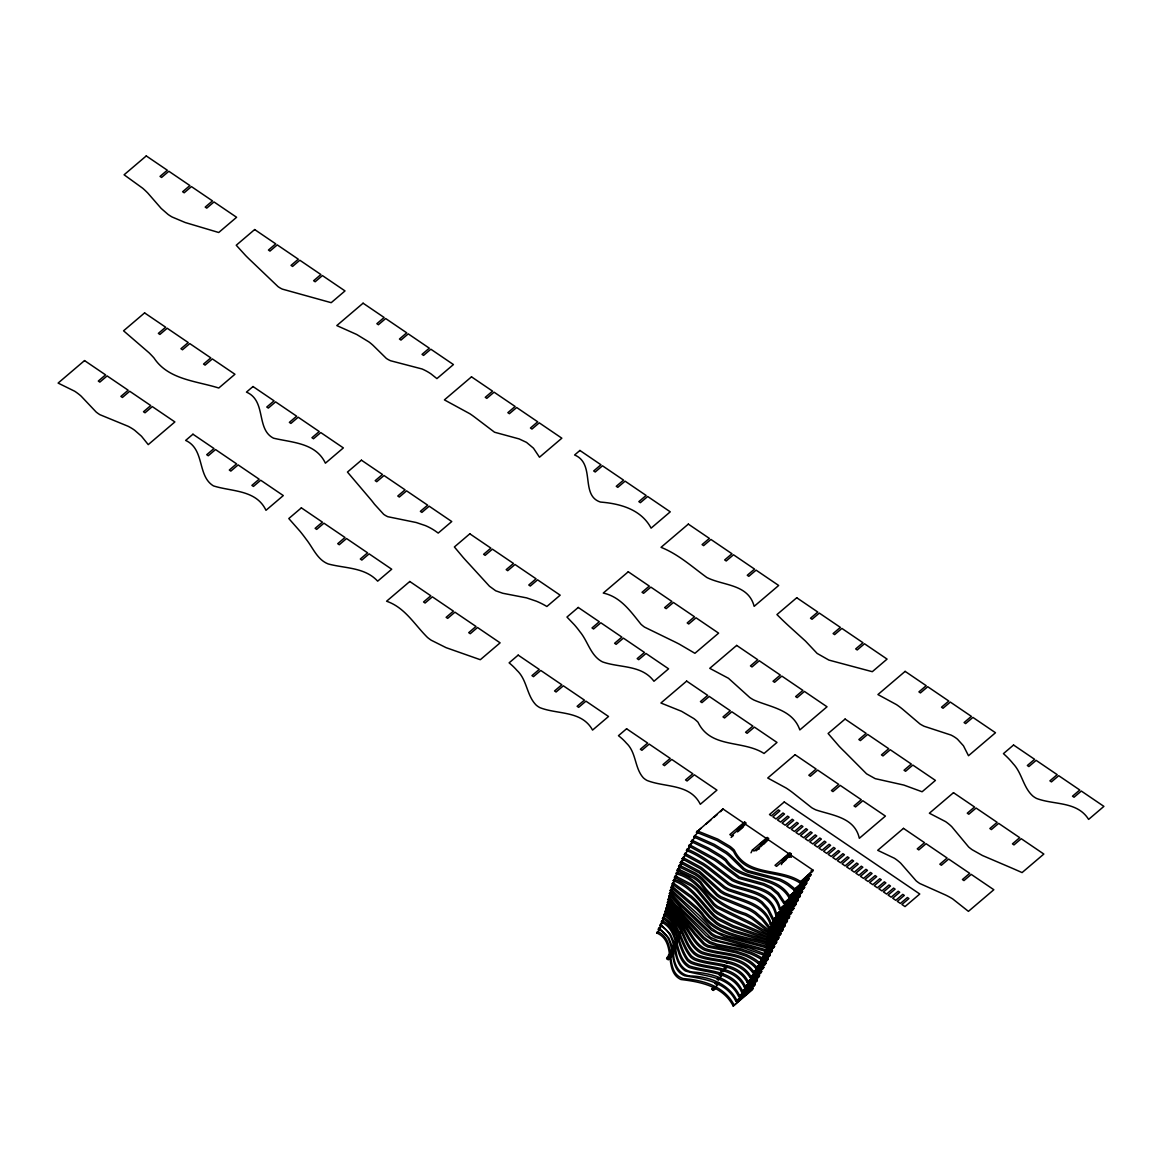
<?xml version="1.0" encoding="UTF-8"?>
<svg xmlns="http://www.w3.org/2000/svg" width="1162" height="1162" viewBox="0 0 1162 1162"><rect width="100%" height="100%" fill="white"/><g stroke="black" fill="none" stroke-linecap="round" stroke-linejoin="round"><path stroke-width="1.5" d="M798.948 894.638L800.357 895.597L799.645 897.006L772.643 919.984L767.617 910.078L761.647 903.455A17.851 9.833 27 0 0 755.126 899.301L728.313 890.528A25.317 13.929 27 0 1 724.144 888.233L700.642 868.885L682.079 858.805L686.19 854.506M688.238 850.381L684.113 854.695L702.647 864.789A60.54 33.32 27 0 1 708.893 869.191L728.124 884.413A25.07 13.799 27 0 0 732.38 886.635C748.967 892.155 771.103 894.101 775.708 914.988L801.795 892.779L802.506 891.385L801.097 890.426M690.431 846.125L686.306 850.439C703.606 857.295 717.317 869.844 732.104 880.578C748.677 889.017 773.631 886.94 779.426 909.439L803.944 888.567L804.656 887.158L803.247 886.199M805.397 881.987L806.806 882.946L806.079 884.355L783.74 903.382L777.698 894.348L770.769 888.538L763.405 885.095L738.785 878.37L719.38 863.642A62.675 34.497 27 0 0 714.165 859.924L688.659 846.038L692.755 841.753M796.798 898.851L798.207 899.809L797.495 901.218L770.304 924.356C763.303 904.007 741.167 901.756 724.275 894.406A24.155 13.29 27 0 1 720.266 891.966L698.958 872.72L680.22 862.77L682.617 859.938M807.546 877.775L808.955 878.733L808.229 880.128L788.577 896.875C773.907 873.984 740.644 883.628 725.466 860.868A47.424 26.101 27 0 0 720.905 857.382L707.876 849.524L691.143 841.535L695.196 837.294M794.648 903.077L796.057 904.036L795.345 905.43L768.707 928.118L761.923 919.708L755.14 913.768A27.176 14.961 27 0 0 748.488 909.73L720.367 898.182A23.095 12.709 27 0 1 716.591 895.495L701.528 879.576A33.437 18.403 27 0 0 695.123 874.71L678.564 866.576L680.932 863.758M809.682 873.548L811.105 874.507L810.379 875.916L793.878 889.976L787.952 885.27A29.311 16.137 27 0 0 779.063 880.36L747.616 872.125A13.959 7.684 27 0 1 743.302 869.757L730.114 856.801A34.628 19.057 27 0 0 725.901 853.315L713.686 845.849L693.743 836.945L697.752 832.733M792.499 907.29L793.907 908.248L793.196 909.657L767.791 931.285L752.017 918.822A43.982 24.213 27 0 0 745.089 915.002C726.875 909.309 710.432 899.635 700.134 883.164A29.471 16.224 27 0 0 693.816 878.211L677.083 870.236L681.019 866.082M782.476 862.422L790.668 854.956L813.255 870.294L799.587 882.713C778.133 868.987 746.309 878.051 733.556 851.47A26.9 14.801 27 0 0 729.475 847.882L717.114 840.547L696.445 832.253L722.909 808.926L743.956 823.219L742.591 824.381M679.552 869.713L675.718 873.78C693.133 877.601 703.054 892.155 713.41 904.966A24.983 13.755 27 0 0 716.939 907.812L744.261 921.146A103.723 57.098 27 0 1 751.901 924.967L767.356 934.03L791.046 913.869L791.758 912.461L790.349 911.502M786.79 914.755L789.608 916.687L788.896 918.082L767.123 936.63A472.397 260.041 27 0 0 752.903 930.399L727.499 919.534L717.303 913.797A27.917 15.367 27 0 1 713.7 911.023L696.837 890.731A31.461 17.314 27 0 0 690.664 885.662L674.425 877.266L678.158 873.287M786.049 919.941L787.458 920.9L786.747 922.308L766.949 939.157L732.728 927.116L717.855 919.665A28.992 15.963 27 0 1 714.151 916.92C701.122 904.109 691.666 886.969 673.219 880.68L676.821 876.816M783.9 924.153L785.309 925.112L784.597 926.521L766.717 941.743L733.251 931.779L720.149 926.245A25.317 13.944 27 0 1 715.995 923.63L709.198 917.675L695.791 902.308A63.256 34.816 27 0 0 690.722 897.485L672.086 884.021L675.572 880.259M781.75 928.365L783.173 929.339L782.447 930.733L766.281 944.503C743.738 937.385 715.748 936.18 701.485 914.392A101.152 55.674 27 0 0 696.604 909.294L671.07 887.274L674.425 883.643M779.6 932.592L781.024 933.551L780.298 934.96L765.526 947.538L724.115 936.572L711.507 930.239L682.457 902.206A280.652 154.502 27 0 1 675.485 895.655L670.169 890.441L673.364 886.926M777.451 936.804L778.874 937.763L778.148 939.172L764.335 950.937L715.487 937.371A15.44 8.497 27 0 1 711.188 934.887L684.81 909.686A128.488 70.737 27 0 1 678.782 903.818L669.385 893.491L671.244 891.109M775.315 941.017L776.724 941.975L775.998 943.384L762.679 954.743L744.435 948.047L712.466 940.261L706.002 935.788L675.601 904.762L668.702 896.468L671.534 893.258M773.166 945.243L774.575 946.202L773.848 947.611L760.573 958.911A43.488 23.937 27 0 0 750.1 953.653L740.281 950.313L716.431 945.679L709.386 943.21L703.155 938.664L682.675 916.281A211.106 116.215 27 0 1 677.039 910.078L668.063 899.388L669.748 897.166M771.016 949.456L772.425 950.414L771.713 951.823L758.147 963.371L754.937 961.076A32.187 17.72 27 0 0 745.379 955.905L736.127 952.796L707.76 946.986A13.203 7.277 27 0 1 703.591 944.575L694.411 934.495A162.738 89.59 27 0 0 691.332 930.53L667.395 902.351L668.992 900.201M768.866 953.668L770.275 954.627L769.564 956.035L755.518 967.99C742.271 953.319 721.573 955.818 704.535 950.109C694.615 945.316 690.591 934.292 684.069 926.129A164.931 90.796 27 0 0 677.853 918.067L666.654 905.372L668.934 902.627M766.717 957.895L768.126 958.853L767.414 960.262L752.787 972.71C740.441 956.021 718.494 959.507 701.267 953.305C689.444 947.248 686.815 932.854 678.826 923.282A91.304 50.271 27 0 0 673.248 916.31L665.782 908.495L667.918 905.895M764.567 962.107L765.976 963.066L765.264 964.475L749.984 977.489C738.48 959.1 715.4 963.211 697.941 956.544A12.579 6.928 27 0 1 694.063 954.017C684.505 945.345 683.401 931.096 674.497 921.8A61.717 33.974 27 0 0 667.642 914.334L664.795 911.72L667.409 908.699M762.417 966.319L763.826 967.278L763.114 968.687L747.151 982.282C736.33 962.528 712.277 966.871 694.542 959.87A11.954 6.58 27 0 1 690.736 957.27C679.886 944.459 679.509 924.531 663.691 915.046L666.683 911.72M760.268 970.546L761.676 971.505L760.965 972.914L744.319 987.075C733.977 966.276 709.169 970.444 691.099 963.254A11.083 6.101 27 0 1 687.338 960.582C677.562 947.509 678.608 927.479 662.485 918.474L665.23 915.336M758.118 974.758L759.527 975.717L758.815 977.126L741.516 991.854C731.653 971.112 707.397 973.32 688.993 967.438C672.551 957.561 680.583 930.806 661.163 921.974L664.17 918.634M755.968 978.97L757.377 979.929L756.665 981.338L738.712 996.618C728.835 975.383 704.288 976.632 685.362 970.967C669.864 960.654 679.262 934.233 659.769 925.562L662.936 922.062M753.818 983.197L755.227 984.156L754.516 985.565L735.953 1001.368C726.294 981.585 703.867 978.941 684.752 975.819C665.579 968.033 679.102 937.85 658.273 929.222L661.57 925.62M751.669 987.409L753.078 988.368L752.366 989.777L733.222 1006.074C723.011 986.32 700.831 981.875 680.917 979.522C662.877 971.069 677.286 941.714 656.704 932.941L660.408 928.99M722.909 808.926L720.585 811.701M670.866 957.372L668.179 959.652L666.639 958.606L667.525 956.878L669.065 957.909L673.728 953.944M672.014 950.676L668.252 955.469L669.777 956.515L673.277 953.537M675.427 949.31L671.927 952.288L670.401 951.242L674.163 946.449M672.551 947.03L673.975 944.227L675.514 945.258L674.076 948.076L672.551 947.03L674.875 945.055M676.124 940L674.686 942.818L676.226 943.864L677.664 941.046L676.124 940L678.463 938.024M678.274 935.788L676.836 938.591L678.376 939.637L679.814 936.833L678.274 935.788L680.598 933.798M680.424 931.575L678.986 934.379L680.525 935.425M668.179 959.652L669.065 957.909M669.777 956.515L673.539 951.707M671.927 952.288L675.688 947.495M737.492 831.861L745.496 824.265L766.542 838.572L759.716 844.367M751.015 852.806L752.439 849.988L767.196 837.424L768.736 838.47L753.978 851.034L752.439 849.988M758.815 849.306L759.541 847.897L756.041 850.874M785.483 857.004L789.129 853.91L768.082 839.603L760.544 846.822M768.082 839.603L763.724 844.106M716.024 988.107L713.352 990.387L711.812 989.356L712.698 987.613L714.223 988.659L716.562 986.669M713.352 990.387L714.223 988.659M723.011 974.017L719.249 978.811L717.709 977.779M781.387 864.63L782.099 863.221M789.652 857.019L791.293 853.794L789.768 852.748L775.01 865.312L776.536 866.358L791.293 853.794M770.304 924.356L798.207 899.809M772.643 919.984L800.357 895.597M768.707 928.118L796.057 904.036M775.708 914.988L802.506 891.385M767.791 931.285L793.907 908.248M779.426 909.439L804.656 887.158M767.356 934.03L791.758 912.461M783.74 903.382L806.806 882.946M767.123 936.63L789.608 916.687M766.949 939.157L787.458 920.9M788.577 896.875L808.955 878.733M733.222 1006.074L753.078 988.368M735.953 1001.368L755.227 984.156M738.712 996.618L757.377 979.929M766.717 941.743L785.309 925.112M741.516 991.854L759.527 975.717M744.319 987.075L761.676 971.505M793.878 889.976L811.105 874.507M747.151 982.282L763.826 967.278M766.281 944.503L783.173 929.339M749.984 977.489L765.976 963.066M752.787 972.71L768.126 958.853M765.526 947.538L781.024 933.551M755.518 967.99L770.275 954.627M758.147 963.371L772.425 950.414M764.335 950.937L778.874 937.763M760.573 958.911L774.575 946.202M762.679 954.743L776.724 941.975M799.587 882.713L813.255 870.294M696.445 832.253L701.267 828.143M706.104 824.032L710.926 819.922M714.151 817.177L717.361 814.446M693.743 836.945L695.384 835.536M691.143 841.535L692.813 840.111M688.659 846.038L692.044 843.162M688.02 848.986L689.72 847.534M682.079 858.805L683.779 857.367M680.22 862.77L683.59 859.909M678.564 866.576L681.862 863.758M677.083 870.236L680.293 867.491M674.425 877.266L675.935 875.974M673.219 880.68L674.657 879.445M672.086 884.021L673.481 882.844M739.41 827.097L737.26 829.813M739.86 826.705L740.775 825.935M741.225 825.543L742.14 824.773M671.07 887.274L673.699 885.037M737.957 831.484L742.954 827.228M731.116 837.439L733.44 835.449M670.169 890.441L672.638 888.334M669.385 893.491L670.532 892.518M668.702 896.468L670.823 894.667M668.063 899.388L669.995 897.747M667.395 902.351L669.152 900.855M666.654 905.372L669.007 903.368M665.782 908.495L667.903 906.694M664.795 911.72L667.337 909.57M663.691 915.046L666.538 912.635M662.485 918.474L665.027 916.31M659.769 925.562L660.582 924.865M660.989 924.516L661.817 923.819M658.273 929.222L659.377 928.278M659.755 927.959L660.481 927.334M656.704 932.941L658.375 931.532M670.401 951.242L672.725 949.267M783.667 858.558L782.433 860.49M784.132 858.166L785.033 857.396M666.639 958.606L669.327 956.326M782.665 862.553L786.311 859.459M789.042 857.135L789.942 856.35L791.351 857.309M727.034 967.409L723.548 970.386L724.972 967.568L723.432 966.523M721.471 972.972L719.147 974.962L720.672 976.007M725.161 969.805L722.822 971.781L721.282 970.749L719.859 973.553L721.399 974.598M718.712 982.456L716.373 984.432L714.848 983.401M711.812 989.356L714.499 987.061M716.112 986.262L718.436 984.272M767.007 943.094C744.464 935.976 716.46 934.771 702.197 912.998A101.152 55.674 27 0 0 697.331 907.885L671.796 885.88M767.428 940.334L733.963 930.37L720.861 924.85A25.317 13.944 27 0 1 716.722 922.221L709.909 916.266L696.517 900.899A63.256 34.816 27 0 0 691.434 896.091L672.798 882.626M766.237 946.129L726.976 935.802L717.651 932.36L711.071 927.857L699.437 915.54L683.169 900.797A280.652 154.502 27 0 1 676.211 894.246L670.881 889.032M767.661 937.749L733.454 925.707L718.566 918.256A28.992 15.963 27 0 1 714.862 915.511C701.848 902.7 692.378 885.56 673.931 879.271M765.046 949.528L716.213 935.976A15.44 8.497 27 0 1 711.899 933.493L685.522 908.277A128.488 70.737 27 0 1 679.494 902.409L670.096 892.096M697.171 830.845L717.825 839.138L730.186 846.473A26.9 14.801 27 0 1 734.268 850.076C747.021 876.656 778.845 867.578 800.298 881.319M677.795 868.827L694.542 876.802A29.471 16.224 27 0 1 700.846 881.755C711.144 898.241 727.586 907.9 745.815 913.608A43.982 24.213 27 0 1 752.729 917.414L768.503 929.876M676.429 872.371C693.845 876.192 703.765 890.746 714.122 903.557A24.983 13.755 27 0 0 717.651 906.418L744.987 919.738A103.723 57.098 27 0 1 752.613 923.558L768.067 932.636M679.276 865.167L695.849 873.301A33.437 18.403 27 0 1 702.255 878.167L717.303 894.086A23.095 12.709 27 0 0 721.094 896.773L749.199 908.321A27.176 14.961 27 0 1 755.852 912.373L762.65 918.3L769.418 926.71M694.455 835.536L714.398 844.44L726.628 851.906A34.628 19.057 27 0 1 730.825 855.392L744.014 868.348A13.959 7.684 27 0 0 748.328 870.716L779.775 878.951A29.311 16.137 27 0 1 788.664 883.861L794.59 888.567M675.151 875.857L691.39 884.253A31.461 17.314 27 0 1 697.549 889.337L714.427 909.614A27.917 15.367 27 0 0 718.014 912.388L728.211 918.14L753.63 928.99A472.397 260.041 27 0 1 767.835 935.221M680.947 861.376L699.669 871.311L720.977 890.557A24.155 13.29 27 0 0 724.986 893.012C741.879 900.361 764.015 902.598 771.016 922.962M763.39 953.334L748.546 947.64L718.421 940.799L710.316 937.226L682.414 909.875L669.414 895.06M691.855 840.141L708.588 848.115L721.617 855.973A47.424 26.101 27 0 1 726.192 859.459C741.371 882.219 774.618 872.575 789.288 895.466M682.791 857.411L701.369 867.477L724.856 886.824A25.317 13.929 27 0 0 729.024 889.119L755.837 897.892A17.851 9.833 27 0 1 762.359 902.061L768.343 908.684L773.369 918.576M689.371 844.643L714.877 858.515A62.675 34.497 27 0 1 720.091 862.233L739.497 876.961L764.117 883.686L771.481 887.129L778.409 892.939L784.452 901.973M684.825 853.286L703.359 863.395A60.54 33.32 27 0 1 709.604 867.782L728.835 883.004A25.07 13.799 27 0 0 733.091 885.226C749.679 890.746 771.815 892.707 776.419 913.579M687.018 849.03C704.317 855.886 718.029 868.45 732.815 879.184C749.403 887.608 774.342 885.531 780.138 908.03M811.12 870.745L812.528 871.703M782.622 860.621L783.391 861.144M806.82 879.169L808.229 880.128M804.67 883.396L806.079 884.355M798.221 896.047L799.645 897.006M796.086 900.259L797.495 901.218M793.937 904.472L795.345 905.43M787.487 917.123L788.896 918.082M783.188 925.562L784.597 926.521M781.038 929.774L782.447 930.733M776.739 938.213L778.148 939.172M770.29 950.865L771.713 951.823M768.14 955.077L769.564 956.035M766.005 959.304L767.414 960.262M763.855 963.516L765.264 964.475M727.732 958.098L729.271 959.129M755.256 980.379L756.665 981.338M725.582 962.31L727.121 963.356M724.158 965.128L725.684 966.159M753.107 984.606L754.516 985.565M671.825 948.439L673.364 949.485M716.998 979.174L718.523 980.22M715.56 981.992L717.099 983.037M669.675 952.651L671.215 953.697M758.859 961.962L755.663 959.667A32.187 17.72 27 0 0 746.106 954.496L736.839 951.387L708.471 945.577A13.203 7.277 27 0 1 704.317 943.166L695.123 933.086A162.738 89.59 27 0 0 692.058 929.121L668.121 900.942M658.985 927.813L668.702 937.879L673.001 948.439M660.481 924.153L670.314 934.103L674.991 944.357M657.416 931.532C678.652 940.276 662.718 972.057 683.329 978.607C702.894 980.147 723.984 985.855 733.934 1004.68M661.89 920.565C681.295 929.397 673.277 956.152 689.705 966.029C708.108 971.911 732.365 969.704 742.227 990.445M663.197 917.065C679.334 926.07 678.288 946.1 688.064 959.173A11.083 6.101 27 0 0 691.811 961.846C709.88 969.035 734.689 964.867 745.045 985.666M664.417 913.637C680.22 923.122 680.612 943.05 691.448 955.861A11.954 6.58 27 0 0 695.268 958.461C712.989 965.462 737.057 961.119 747.863 980.873M756.244 966.581C742.983 951.91 722.285 954.423 705.247 948.7C695.341 943.907 691.303 932.883 684.796 924.72A164.931 90.796 27 0 0 678.564 916.658L667.366 903.963M665.521 910.311L668.353 912.925A61.717 33.974 27 0 1 675.224 920.391C684.113 929.687 685.231 943.936 694.774 952.608A12.579 6.928 27 0 0 698.652 955.149C716.112 961.802 739.192 957.691 750.696 976.08M666.509 907.086L673.975 914.901A91.304 50.271 27 0 1 679.552 921.873C687.526 931.445 690.17 945.853 701.979 951.896C719.22 958.098 741.153 954.612 753.499 971.301M668.775 897.994L677.751 908.684A211.106 116.215 27 0 0 683.387 914.872L703.867 937.255L710.113 941.801L717.143 944.27L740.993 948.904L750.826 952.244A43.488 23.937 27 0 1 761.284 957.517M736.664 999.959C728.167 983.677 710.069 977.068 692.755 976.051C678.666 976.501 673.016 963.138 673.539 951.024M739.439 995.209C730.985 978.317 711.754 973.611 694.556 972.129C680.903 971.81 676.095 958.418 675.63 946.841M146.267 155.926L124.087 174.794L142.723 188.259A63.256 34.816 27 0 1 147.806 193.066L161.198 208.434L168.011 214.389A25.317 13.944 27 0 0 172.15 217.018L185.252 222.538L218.717 232.502L236.598 217.279L214.011 201.941L206.749 208.129L205.209 207.097L212.486 200.895L191.44 186.603L184.162 192.79L182.623 191.745L189.9 185.557L168.853 171.264L161.576 177.452L160.036 176.406L167.313 170.218L146.267 155.926M84.535 360.583L58.1 383.082L74.658 391.216A33.437 18.403 27 0 1 81.064 396.082L96.126 412.002A23.095 12.709 27 0 0 99.903 414.689L128.023 426.236A27.176 14.961 27 0 1 134.676 430.274L141.474 436.215L148.242 444.625L174.881 421.937L152.295 406.598L145.018 412.786L143.478 411.755L150.755 405.553L129.708 391.26L122.431 397.448L120.892 396.402L128.169 390.214L107.122 375.922L99.845 382.109L98.305 381.063L105.582 374.876L84.535 360.583M144.596 312.898L123.564 330.807L149.099 352.827A101.152 55.674 27 0 1 153.965 357.925C168.243 379.713 196.233 380.904 218.776 388.021L234.942 374.266L212.355 358.927L205.078 365.115L203.539 364.069L210.816 357.881L189.769 343.589L182.492 349.777L180.952 348.731L188.229 342.543L167.183 328.236L159.906 334.438L158.366 333.392L165.643 327.205L144.596 312.898M254.667 229.553L236.249 245.24L245.647 255.567A128.488 70.737 27 0 0 251.675 261.435L278.052 286.636A15.44 8.497 27 0 0 282.351 289.12L331.199 302.686L345.012 290.921L322.426 275.583L315.149 281.77L313.624 280.725L320.901 274.537L299.84 260.244L292.563 266.432L291.037 265.386L298.314 259.199L277.253 244.891L269.976 251.094L268.451 250.048L275.728 243.86L254.667 229.553M192.95 434.21L185.644 440.427C205.064 449.258 197.032 476.013 213.459 485.89C231.863 491.773 256.134 489.565 265.982 510.307L283.296 495.578L260.709 480.24L253.432 486.428L251.893 485.382L259.17 479.194L238.123 464.902L230.846 471.089L229.306 470.044L236.583 463.856L215.536 449.549L208.259 455.751L206.72 454.705L213.997 448.517L192.95 434.21M253.011 386.539L246.446 392.117C266.679 400.774 255.785 429.301 273.549 438.19C292.316 442.649 315.774 442.824 325.404 463.188L343.356 447.907L320.77 432.569L313.493 438.757L311.953 437.711L319.23 431.523L298.184 417.216L290.907 423.418L289.367 422.372L296.644 416.185L275.597 401.878L268.32 408.08L266.781 407.034L274.058 400.832L253.011 386.539M363.081 303.195L336.791 325.578L356.734 334.496L368.95 341.948A34.628 19.057 27 0 1 373.147 345.434L386.336 358.404A13.959 7.684 27 0 0 390.65 360.772L422.111 368.993A29.311 16.137 27 0 1 431 373.903L436.912 378.609L453.427 364.563L430.841 349.21L423.564 355.412L422.038 354.366L429.301 348.179L408.254 333.872L400.977 340.074L399.452 339.028L406.715 332.826L385.668 318.533L378.391 324.735L376.866 323.69L384.128 317.487L363.081 303.195M301.365 507.852L288.801 518.543L299.999 531.237A164.931 90.796 27 0 1 306.216 539.313C313.028 547.868 317.299 559.735 328.25 563.962C345.056 568.479 364.795 567.187 377.665 581.16L391.71 569.22L369.124 553.867L361.847 560.069L360.307 559.024L367.584 552.836L346.537 538.529L339.26 544.731L337.721 543.685L344.998 537.483L323.951 523.19L316.674 529.393L315.134 528.347L322.411 522.145L301.365 507.852M361.426 460.181L347.453 472.062L371.39 500.241A162.738 89.59 27 0 1 374.469 504.206L383.649 514.287A13.203 7.277 27 0 0 387.817 516.712L416.185 522.508L425.437 525.616A32.187 17.72 27 0 1 434.995 530.787L438.205 533.082L451.757 521.535L429.17 506.196L421.908 512.398L420.368 511.353L427.645 505.15L406.584 490.858L399.321 497.045L397.782 496.014L405.059 489.812L384.012 475.519L376.735 481.707L375.195 480.661L382.472 474.474L361.426 460.181M471.496 376.837L444.407 399.888L469.913 413.774A62.675 34.497 27 0 1 475.127 417.492L494.533 432.22L519.167 438.931L526.517 442.388L533.46 448.183L539.488 457.218L561.842 438.19L539.255 422.852L531.978 429.054L530.438 428.008L537.715 421.806L516.669 407.513L509.392 413.701L507.852 412.67L515.129 406.468L494.082 392.175L486.805 398.363L485.266 397.317L492.543 391.129L471.496 376.837M409.779 581.494L386.583 601.233C405.03 607.523 414.5 624.662 427.514 637.473A28.992 15.963 27 0 0 431.218 640.218L446.106 647.67L480.313 659.711L500.11 642.847L477.524 627.509L470.261 633.711L468.722 632.665L475.999 626.463L454.938 612.171L447.675 618.358L446.135 617.327L453.412 611.125L432.366 596.832L425.089 603.02L423.549 601.974L430.826 595.786L409.779 581.494M469.826 533.808L454.386 546.968L463.347 557.658A211.106 116.215 27 0 0 468.998 563.846L489.463 586.229L495.709 590.79L502.754 593.259L526.589 597.878L536.423 601.219A43.488 23.937 27 0 1 546.881 606.491L560.171 595.176L537.585 579.838L530.308 586.026L528.783 584.994L536.06 578.792L514.998 564.5L507.721 570.687L506.196 569.641L513.473 563.454L492.412 549.161L485.135 555.349L483.61 554.303L490.887 548.115L469.826 533.808M579.911 450.464L574.594 454.996C595.83 463.74 579.882 495.52 600.507 502.071C620.058 503.611 641.148 509.319 651.098 528.144L670.256 511.832L647.67 496.494L640.393 502.681L638.853 501.635L646.13 495.448L625.083 481.155L617.806 487.343L616.267 486.297L623.544 480.109L602.497 465.802L595.22 472.004L593.68 470.959L600.957 464.771L579.911 450.464M518.179 655.121L509.116 662.848A46.16 25.404 27 0 1 516.93 670.358C527.17 679.785 526.56 695.472 536.147 705.073A11.954 6.58 27 0 0 539.967 707.673C557.687 714.659 581.755 710.331 592.562 730.085L608.525 716.489L585.938 701.151L578.661 707.338L577.136 706.293L584.413 700.105L563.352 685.812L556.075 692L554.55 690.954L561.827 684.767L540.766 670.459L533.489 676.662L531.964 675.616L539.241 669.428L518.179 655.121M578.24 607.45L566.969 617.051L574.435 624.865A91.304 50.271 27 0 1 580.012 631.837C587.987 641.409 590.63 655.818 602.439 661.861C619.68 668.063 641.613 664.577 653.959 681.266L668.586 668.818L645.999 653.48L638.722 659.667L637.183 658.622L644.46 652.434L623.413 638.127L616.136 644.329L614.611 643.283L621.873 637.096L600.827 622.788L593.55 628.991L592.024 627.945L599.287 621.743L578.24 607.45M628.264 571.777L603.281 593.056C620.697 596.876 630.617 611.43 640.959 624.241A24.983 13.755 27 0 0 644.503 627.102L671.825 640.422A103.723 57.098 27 0 1 679.465 644.242L694.92 653.305L718.61 633.145L696.023 617.806L688.746 623.994L687.207 622.948L694.484 616.761L673.437 602.468L666.16 608.656L664.62 607.61L671.897 601.422L650.851 587.115L643.574 593.317L642.034 592.271L649.311 586.084L628.264 571.777M688.325 524.106L661.033 547.331C678.332 554.201 692.044 566.751 706.83 577.485C723.403 585.909 748.357 583.847 754.153 606.346L778.671 585.474L756.084 570.135L748.807 576.323L747.268 575.277L754.545 569.089L733.498 554.782L726.221 560.985L724.681 559.939L731.958 553.751L710.912 539.444L703.635 545.646L702.095 544.6L709.372 538.398L688.325 524.106M626.594 728.763L618.46 735.691A37.155 20.451 27 0 1 626.391 743.114C636.427 752.453 634.481 768.009 643.312 777.799A11.083 6.101 27 0 0 647.074 780.472C665.143 787.662 689.952 783.493 700.308 804.293L716.939 790.131L694.353 774.793L687.076 780.98L685.536 779.934L692.813 773.747L671.767 759.44L664.49 765.642L662.965 764.596L670.227 758.408L649.18 744.101L641.903 750.303L640.378 749.258L647.641 743.055L626.594 728.763M686.655 681.092L660.917 703.01L681.571 711.304L693.946 718.639A26.9 14.801 27 0 1 698.013 722.227C710.766 748.807 742.591 739.744 764.059 753.47L777 742.445L754.414 727.107L747.137 733.309L745.597 732.263L752.874 726.061L731.828 711.769L724.551 717.971L723.011 716.925L730.288 710.723L709.241 696.43L701.964 702.618L700.425 701.587L707.702 695.384L686.655 681.092M736.679 645.418L709.75 668.339L728.472 678.288L749.795 697.534A24.155 13.29 27 0 0 753.804 699.974C770.697 707.324 792.833 709.561 799.834 729.925L827.024 706.786L804.438 691.434L797.161 697.636L795.621 696.59L802.898 690.402L781.852 676.095L774.575 682.297L773.035 681.252L780.312 675.049L759.265 660.757L751.988 666.959L750.449 665.913L757.726 659.711L736.679 645.418M796.74 597.747L776.942 614.582L782.258 619.811A280.652 154.502 27 0 0 789.23 626.362L805.498 641.09L817.133 653.422L828.898 660.089L872.299 671.694L887.071 659.101L864.484 643.763L857.222 649.965L855.682 648.919L862.959 642.717L841.898 628.424L834.636 634.612L833.096 633.58L840.373 627.378L819.312 613.086L812.049 619.273L810.51 618.228L817.787 612.04L796.74 597.747M795.069 754.719L767.733 778.003L786.267 788.097A60.54 33.32 27 0 1 792.513 792.499L811.744 807.721A25.07 13.799 27 0 0 816 809.943C832.588 815.463 854.724 817.409 859.328 838.296L885.415 816.087L862.829 800.749L855.552 806.936L854.012 805.905L861.289 799.703L840.242 785.41L832.965 791.598L831.426 790.552L838.703 784.365L817.656 770.072L810.379 776.26L808.839 775.214L816.116 769.026L795.069 754.719M845.094 719.06L828.114 733.498L839.182 746.309A123.913 68.209 27 0 0 844.759 751.887L866.562 773.819L875.233 778.656L903.862 785.076L922.105 791.772L935.425 780.414L912.838 765.075L905.576 771.277L904.036 770.232L911.313 764.03L890.252 749.737L882.989 755.925L881.45 754.893L888.727 748.691L867.665 734.399L860.403 740.586L858.863 739.54L866.14 733.353L845.094 719.06M905.14 671.375L877.92 694.556L896.498 704.637A49.705 27.351 27 0 1 902.569 709.169L919.999 723.984A25.317 13.929 27 0 0 924.168 726.279L950.981 735.052A17.851 9.833 27 0 1 957.488 739.206L963.472 745.83L968.498 755.721L995.485 732.743L972.899 717.404L965.622 723.592L964.097 722.561L971.359 716.358L950.313 702.066L943.036 708.254L941.51 707.208L948.788 701.02L927.726 686.727L920.449 692.915L918.924 691.869L926.201 685.682L905.14 671.375M744.595 822.013L729.838 834.577L731.377 835.623L746.135 823.059L744.595 822.013M784.248 801.969L769.491 814.533L771.394 815.811L778.38 809.87L779.92 810.902L772.919 816.857L775.998 818.949L782.985 812.993L784.524 814.039L777.538 819.994L780.603 822.071L787.589 816.131L789.129 817.162L782.142 823.117L785.207 825.209L792.193 819.254L793.733 820.299L786.747 826.255L789.811 828.332L796.812 822.376L798.338 823.422L791.351 829.377L794.43 831.469L801.417 825.514L802.957 826.56L795.955 832.5L799.035 834.592L806.021 828.637L807.561 829.683L800.574 835.638L803.639 837.729L810.626 831.774L812.165 832.82L805.179 838.761L808.244 840.852L815.245 834.897L816.77 835.943L809.783 841.898L812.863 843.975L819.849 838.034L821.389 839.08L814.388 845.021L817.467 847.113L824.454 841.157L825.993 842.203L818.992 848.158L822.071 850.235L829.058 844.295L830.598 845.34L823.611 851.281L826.676 853.373L833.662 847.418L835.202 848.463L828.216 854.419L831.28 856.496L838.281 850.555L839.806 851.586L832.82 857.541L835.899 859.633L842.886 853.678L844.425 854.724L837.424 860.679L840.504 862.756L847.49 856.815L849.03 857.846L842.043 863.802L845.108 865.893L852.095 859.938L853.634 860.984L846.648 866.939L849.712 869.016L856.699 863.061L858.239 864.107L851.252 870.062L854.317 872.154L861.318 866.198L862.843 867.244L855.857 873.185L858.936 875.276L865.922 869.321L867.462 870.367L860.461 876.322L863.54 878.414L870.527 872.459L872.066 873.504L865.08 879.445L868.145 881.537L875.131 875.582L876.671 876.627L869.684 882.583L872.749 884.674L879.75 878.719L881.275 879.765L874.289 885.705L877.354 887.797L884.355 881.842L885.88 882.888L878.893 888.843L881.973 890.92L888.959 884.979L890.499 886.025L883.498 891.966L886.577 894.057L893.563 888.102L895.103 889.148L888.117 895.103L891.181 897.18L898.168 891.239L899.708 892.271L892.721 898.226L895.786 900.318L902.787 894.362L904.312 895.408L897.325 901.363L900.405 903.44L907.391 897.5L908.931 898.531L901.93 904.486L905.009 906.578L919.767 894.014L784.248 801.969M903.484 828.361L877.702 850.308L894.449 858.282A29.471 16.224 27 0 1 900.753 863.235L916.15 880.854A23.298 12.826 27 0 0 919.868 883.541L945.723 895.089A43.982 24.213 27 0 1 952.651 898.894L968.425 911.357L993.83 889.729L971.243 874.39L963.966 880.578L962.426 879.532L969.704 873.345L948.657 859.052L941.38 865.24L939.84 864.194L947.117 858.006L926.07 843.699L918.793 849.901L917.254 848.856L924.531 842.668L903.484 828.361M953.494 792.687L929.368 813.226L945.607 821.636A31.461 17.314 27 0 1 951.78 826.705L968.643 846.982A27.917 15.367 27 0 0 972.245 849.771L982.442 855.508L1007.846 866.373A472.397 260.041 27 0 1 1022.066 872.589L1043.839 854.055L1021.253 838.717L1013.976 844.905L1012.451 843.859L1019.713 837.671L998.666 823.379L991.389 829.566L989.864 828.521L997.141 822.333L976.08 808.04L968.803 814.228L967.278 813.182L974.555 806.994L953.494 792.687M1013.554 745.016L1003.445 753.63L1006.277 756.244A61.717 33.974 27 0 1 1013.133 763.695C1022.037 773.006 1023.156 787.255 1032.698 795.912A12.579 6.928 27 0 0 1036.577 798.454C1054.036 805.121 1077.116 801.01 1088.62 819.399L1103.9 806.384L1081.314 791.046L1074.037 797.234L1072.497 796.188L1079.774 790L1058.727 775.693L1051.45 781.895L1049.911 780.849L1057.188 774.662L1036.141 760.355L1028.864 766.557L1027.339 765.511L1034.601 759.309L1013.554 745.016"/></g></svg>
